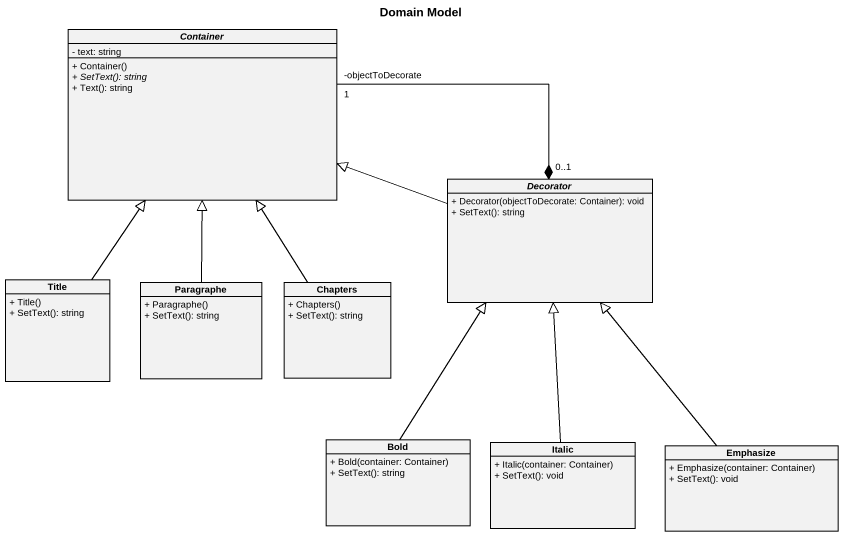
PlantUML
@startuml
title Domain Model
hide circle
hide empty members
skinparam classAttributeIconSize 0
abstract class Container {
  - text: string
  + Container()
  {abstract} + SetText(): string
  + Text(): string
}
abstract class Decorator {
  + Decorator(objectToDecorate: Container): void
  + SetText(): string
}
class "Title" as Title_ {
  + Title()
  + SetText(): string
}
class Paragraphe {
  + Paragraphe()
  + SetText(): string
}
class Chapters {
  + Chapters()
  + SetText(): string
}
class Bold {
  + Bold(container: Container)
  + SetText(): string
}
class Italic {
  + Italic(container: Container)
  + SetText(): void
}
class Emphasize {
  + Emphasize(container: Container)
  + SetText(): void
}
Container "-objectToDecorate\n1" -right-* "0..1" Decorator
Decorator -left-|> Container
Title_ -up-|> Container
Paragraphe -up-|> Container
Chapters -up-|> Container
Bold -up-|> Decorator
Italic -up-|> Decorator
Emphasize -up-|> Decorator
@enduml
